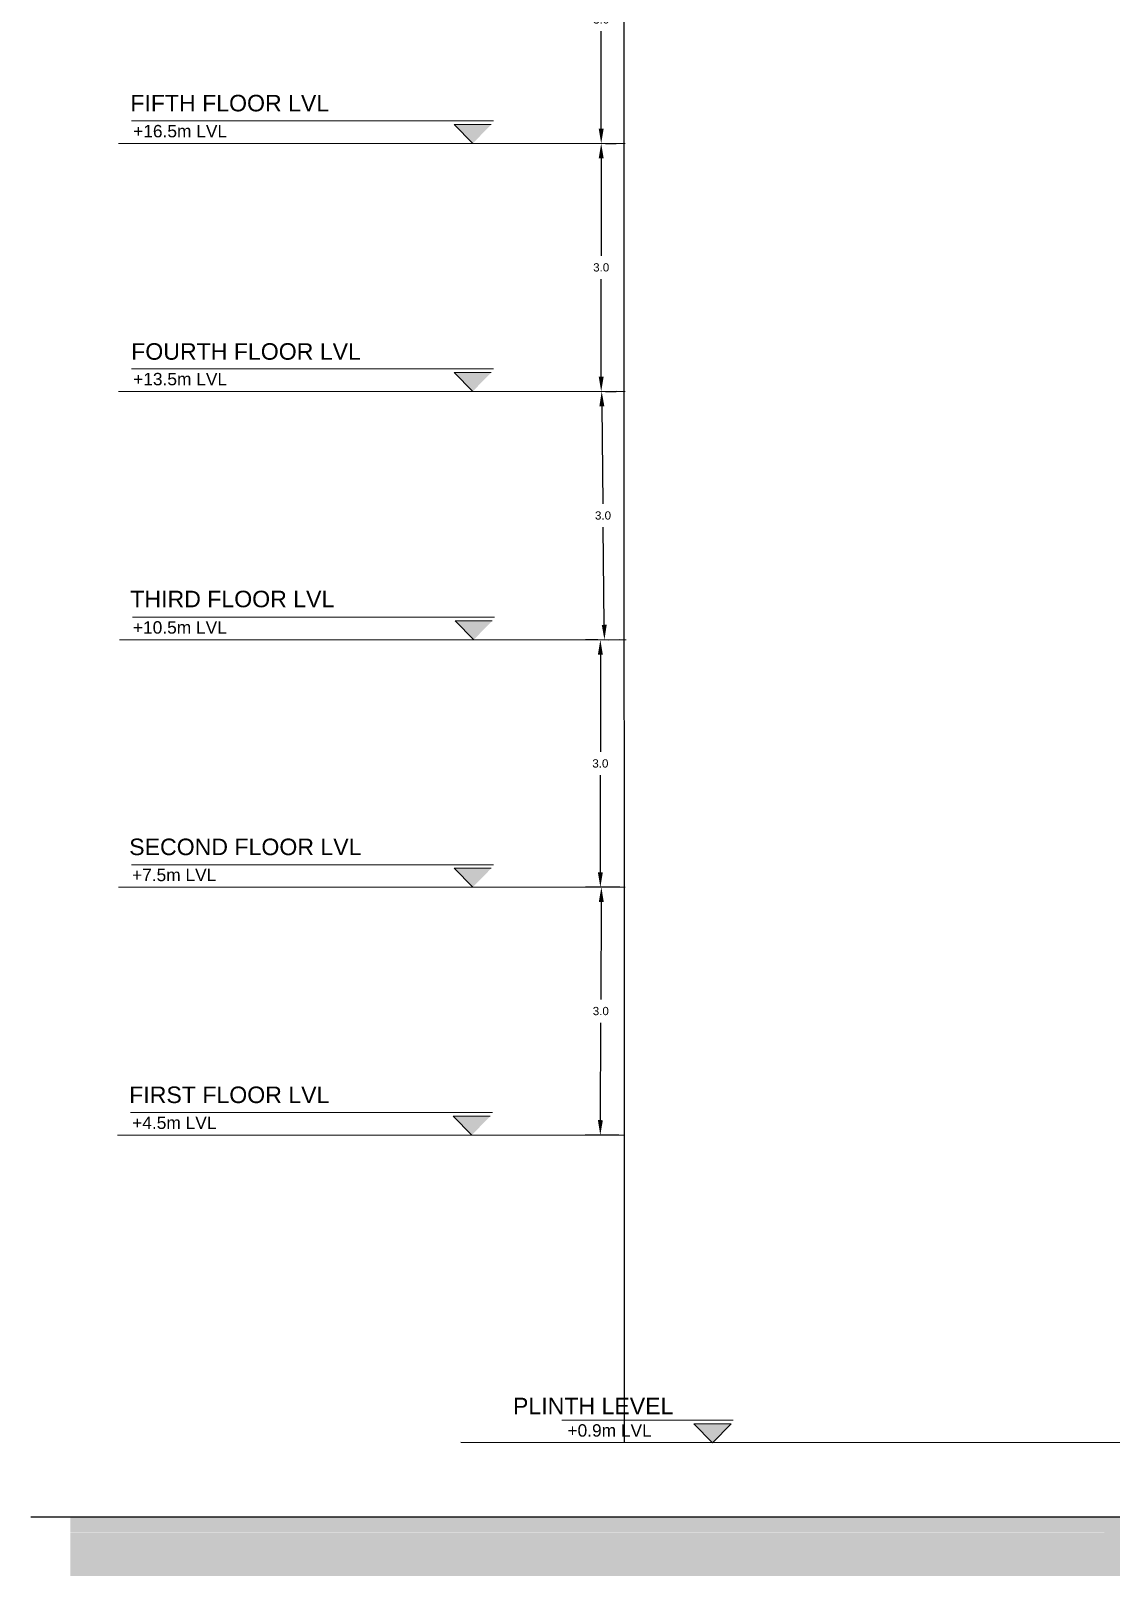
# Model space of a CAD drawing. Header units: metres. Extents: x 29392 to 32022, y 3934 to 33962.
# Drawn here: x 29736.59 to 29749.66, y 4057.06 to 4075.76 of the extents above; entities that cross this region are included whole.
import ezdxf

# ---------------------------------------------------------------- set-up
doc = ezdxf.new("R2010")
doc.units = ezdxf.units.M
doc.linetypes.add('DASHED', pattern=[19.05, 12.7, -6.35])
doc.linetypes.add('HIDDEN2', pattern=[4.7625, 3.175, -1.5875])
doc.layers.add('NAMES', color=252, linetype='Continuous', lineweight=15)
doc.styles.get("Standard").update_dxf_attribs({"font": 'arial.ttf'})
doc.dimstyles.get("Standard").update_dxf_attribs({"dimtxt": 0.1, "dimasz": 0.18, "dimexe": 0.18, "dimexo": 0.0625, "dimgap": 0.09, "dimtad": 0, "dimtih": 1, "dimtoh": 1, "dimdec": 1, "dimzin": 0, "dimdsep": 46, "dimtxsty": 'Standard', "dimcen": 0.09, "dimadec": 0, "dimazin": 0, "dimtfac": 1, "dimtdec": 1, "dimtofl": 0, "dimtmove": 0, "dimatfit": 3, "dimfxl": 1, "dimtolj": 1, "dimtzin": 0, "dimarcsym": 0})

# ---------------------------------------------------------------- blocks, each defined once
blk = doc.blocks.new('*D274')
at = {"color": 0, "lineweight": -2, "transparency": 16777216}
for p, q in [((29743.717, 4065.396), (29743.313, 4065.398)), ((29743.492, 4065.217), (29743.487, 4064.039)), ((29743.481, 4062.578), (29743.486, 4063.757)), ((29743.705, 4062.398), (29743.3, 4062.399))]:
    blk.add_line(p, q, dxfattribs=at)
at = {"color": 0, "transparency": 16777216}
for points in [[(29743.462, 4065.217), (29743.522, 4065.217), (29743.493, 4065.397)], [(29743.451, 4062.579), (29743.511, 4062.578), (29743.48, 4062.398)]]:
    blk.add_solid(points, dxfattribs=at)
at = {"layer": 'Defpoints', "color": 0, "transparency": 16777216}
for p in [(29743.493, 4065.397), (29743.78, 4065.396), (29743.767, 4062.397)]:
    blk.add_point(p, dxfattribs=at)
at = {"color": 0, "transparency": 16777216, "insert": (29743.486, 4063.898), "char_height": 0.1, "attachment_point": 5}
blk.add_mtext('\\A1;3.0', dxfattribs=at)
blk = doc.blocks.new('*D275')
at = {"color": 0, "lineweight": -2, "transparency": 16777216}
for p, q in [((29743.452, 4068.391), (29743.301, 4068.391)), ((29743.481, 4068.211), (29743.481, 4067.035)), ((29743.481, 4065.577), (29743.481, 4066.753)), ((29743.452, 4065.397), (29743.301, 4065.397))]:
    blk.add_line(p, q, dxfattribs=at)
at = {"color": 0, "transparency": 16777216}
for points in [[(29743.451, 4068.211), (29743.511, 4068.211), (29743.481, 4068.391)], [(29743.451, 4065.577), (29743.511, 4065.577), (29743.481, 4065.397)]]:
    blk.add_solid(points, dxfattribs=at)
at = {"layer": 'Defpoints', "color": 0, "transparency": 16777216}
for p in [(29743.481, 4068.391), (29743.515, 4068.391), (29743.515, 4065.397)]:
    blk.add_point(p, dxfattribs=at)
at = {"color": 0, "transparency": 16777216, "insert": (29743.481, 4066.894), "char_height": 0.1, "attachment_point": 5}
blk.add_mtext('\\A1;3.0', dxfattribs=at)
blk = doc.blocks.new('*D344')
at = {"color": 0, "lineweight": -2, "transparency": 16777216}
for p, q in [((29743.544, 4071.396), (29743.677, 4071.398)), ((29743.499, 4071.216), (29743.512, 4070.035)), ((29743.528, 4068.571), (29743.515, 4069.752)), ((29743.577, 4068.392), (29743.71, 4068.393))]:
    blk.add_line(p, q, dxfattribs=at)
at = {"color": 0, "transparency": 16777216}
for points in [[(29743.529, 4071.216), (29743.469, 4071.215), (29743.497, 4071.396)], [(29743.558, 4068.572), (29743.498, 4068.571), (29743.53, 4068.391)]]:
    blk.add_solid(points, dxfattribs=at)
at = {"layer": 'Defpoints', "color": 0, "transparency": 16777216}
for p in [(29743.481, 4071.396), (29743.497, 4071.396), (29743.515, 4068.391)]:
    blk.add_point(p, dxfattribs=at)
at = {"color": 0, "transparency": 16777216, "insert": (29743.513, 4069.894), "char_height": 0.1, "attachment_point": 5}
blk.add_mtext('\\A1;3.0', dxfattribs=at)
blk = doc.blocks.new('*D345')
at = {"color": 0, "lineweight": -2, "transparency": 16777216}
for p, q in [((29743.544, 4074.396), (29743.671, 4074.396)), ((29743.491, 4074.216), (29743.491, 4073.037)), ((29743.491, 4071.576), (29743.491, 4072.755)), ((29743.544, 4071.396), (29743.671, 4071.396))]:
    blk.add_line(p, q, dxfattribs=at)
at = {"color": 0, "transparency": 16777216}
for points in [[(29743.461, 4074.216), (29743.521, 4074.216), (29743.491, 4074.396)], [(29743.461, 4071.576), (29743.521, 4071.576), (29743.491, 4071.396)]]:
    blk.add_solid(points, dxfattribs=at)
at = {"layer": 'Defpoints', "color": 0, "transparency": 16777216}
for p in [(29743.481, 4074.396), (29743.491, 4074.396), (29743.481, 4071.396)]:
    blk.add_point(p, dxfattribs=at)
at = {"color": 0, "transparency": 16777216, "insert": (29743.491, 4072.896), "char_height": 0.1, "attachment_point": 5}
blk.add_mtext('\\A1;3.0', dxfattribs=at)
blk = doc.blocks.new('*D346')
at = {"color": 0, "lineweight": -2, "transparency": 16777216}
for p, q in [((29743.491, 4077.216), (29743.491, 4076.037)), ((29743.544, 4077.396), (29743.671, 4077.396)), ((29743.491, 4074.576), (29743.491, 4075.755)), ((29743.544, 4074.396), (29743.671, 4074.396))]:
    blk.add_line(p, q, dxfattribs=at)
at = {"color": 0, "transparency": 16777216}
for points in [[(29743.461, 4077.216), (29743.521, 4077.216), (29743.491, 4077.396)], [(29743.461, 4074.576), (29743.521, 4074.576), (29743.491, 4074.396)]]:
    blk.add_solid(points, dxfattribs=at)
at = {"layer": 'Defpoints', "color": 0, "transparency": 16777216}
for p in [(29743.481, 4077.396), (29743.491, 4077.396), (29743.481, 4074.396)]:
    blk.add_point(p, dxfattribs=at)
at = {"color": 0, "transparency": 16777216, "insert": (29743.491, 4075.896), "char_height": 0.1, "attachment_point": 5}
blk.add_mtext('\\A1;3.0', dxfattribs=at)

msp = doc.modelspace()

# ---------------------------------------------------------------- hatches: boundary and pattern name
at = {"layer": 'NAMES', "linetype": 'Continuous', "lineweight": 20, "ltscale": 2, "transparency": 16777216}
h = msp.add_hatch(color=7, dxfattribs=at)
h.dxf.hatch_style = 1
h.paths.add_polyline_path([(29742.162, 4074.626), (29741.937, 4074.396), (29741.713, 4074.626)])
h = msp.add_hatch(color=7, dxfattribs=at)
h.dxf.hatch_style = 1
h.paths.add_polyline_path([(29742.162, 4071.626), (29741.937, 4071.396), (29741.713, 4071.626)])
h = msp.add_hatch(color=7, dxfattribs=at)
h.dxf.hatch_style = 1
h.paths.add_polyline_path([(29742.174, 4068.621), (29741.949, 4068.391), (29741.725, 4068.621)])
h = msp.add_hatch(color=7, dxfattribs=at)
h.dxf.hatch_style = 1
h.paths.add_polyline_path([(29742.162, 4065.626), (29741.937, 4065.396), (29741.713, 4065.626)])
h = msp.add_hatch(color=7, dxfattribs=at)
h.dxf.hatch_style = 1
h.paths.add_polyline_path([(29742.15, 4062.628), (29741.925, 4062.397), (29741.701, 4062.628)])
h = msp.add_hatch(color=7, dxfattribs=at)
h.dxf.hatch_style = 1
h.paths.add_polyline_path([(29745.062, 4058.905), (29744.837, 4058.675), (29744.613, 4058.905)])
at = {"layer": 'NAMES', "transparency": 16777216}
h = msp.add_hatch(dxfattribs=at)
h.set_pattern_fill('ANGLE', color=256, scale=0.01)
h.set_pattern_definition([(0, (28612.921734, 4208.358385), (0, 0.06985), [0.0508, -0.01905]), (90, (28612.921734, 4208.358385), (-0.06985, 4e-18), [0.0508, -0.01905])])
h.paths.add_polyline_path([(29763.676, 4057.585), (29759.35, 4057.585), (29759.35, 4057.775), (29763.676, 4057.775)])
h.paths.add_polyline_path([(29759.12, 4057.585), (29753.12, 4057.585), (29753.12, 4057.775), (29759.12, 4057.775)])
h.paths.add_polyline_path([(29750.19, 4057.585), (29750.19, 4057.775), (29752.89, 4057.775), (29752.89, 4057.585)])
h.paths.add_polyline_path([(29750.181, 4057.774), (29750.181, 4057.585), (29737.071, 4057.589), (29737.071, 4057.775)])
h = msp.add_hatch(dxfattribs=at)
h.set_pattern_fill('EARTH', color=256, scale=0.02, angle=40)
h.set_pattern_definition([(40, (28612.92173, 4208.35839), (0.015653618, 0.178921671), [0.127, -0.127]), (40, (28612.89112, 4208.39487), (0.015653618, 0.178921671), [0.127, -0.127]), (40, (28612.86051, 4208.43135), (0.015653618, 0.178921671), [0.127, -0.127]), (130, (28612.86247, 4208.45372), (-0.178921671, 0.015653618), [0.127, -0.127]), (130, (28612.89895, 4208.48433), (-0.178921671, 0.015653618), [0.127, -0.127]), (130, (28612.93543, 4208.51494), (-0.178921671, 0.015653618), [0.127, -0.127])])
h.paths.add_polyline_path([(29759.35, 4057.585), (29763.676, 4057.585), (29763.676, 4057.062), (29759.35, 4057.062)])
h.paths.add_polyline_path([(29753.12, 4057.585), (29759.12, 4057.585), (29759.12, 4057.062), (29753.12, 4057.062)])
h.paths.add_polyline_path([(29747.56, 4057.062), (29747.56, 4057.585), (29752.89, 4057.585), (29752.89, 4057.062)])
h.paths.add_polyline_path([(29747.56, 4057.585), (29747.56, 4057.062), (29737.069, 4057.062), (29737.069, 4057.585)])

# ---------------------------------------------------------------- linework, layer by layer
at = {"transparency": 16777216}
for p, q in [((29743.766, 4099.596), (29743.767, 4058.675)), ((29750.18, 4058.675), (29741.792, 4058.677)), ((29765.764, 4057.775), (29736.593, 4057.775))]:
    msp.add_line(p, q, dxfattribs=at)
at = {"layer": 'NAMES', "color": 7, "linetype": 'Continuous', "lineweight": 20, "ltscale": 2, "transparency": 16777216}
for p, q in [((29740.124, 4074.669), (29737.809, 4074.669)), ((29742.187, 4074.669), (29737.809, 4074.669)), ((29741.937, 4074.396), (29741.713, 4074.626)), ((29742.162, 4074.626), (29741.713, 4074.626)), ((29742.187, 4071.669), (29737.809, 4071.669)), ((29741.937, 4071.396), (29741.713, 4071.626)), ((29742.162, 4071.626), (29741.713, 4071.626)), ((29740.136, 4068.665), (29737.821, 4068.665)), ((29742.199, 4068.665), (29737.821, 4068.665)), ((29741.949, 4068.391), (29741.725, 4068.621)), ((29742.174, 4068.621), (29741.725, 4068.621)), ((29740.124, 4065.669), (29737.809, 4065.669)), ((29742.187, 4065.669), (29737.809, 4065.669)), ((29741.937, 4065.396), (29741.713, 4065.626)), ((29742.162, 4065.626), (29741.713, 4065.626)), ((29740.112, 4062.671), (29737.797, 4062.671)), ((29742.175, 4062.671), (29737.797, 4062.671)), ((29741.925, 4062.397), (29741.701, 4062.628)), ((29742.15, 4062.628), (29741.701, 4062.628)), ((29745.087, 4058.948), (29743.013, 4058.948)), ((29744.837, 4058.675), (29744.613, 4058.905)), ((29745.062, 4058.905), (29744.613, 4058.905)), ((29744.837, 4058.675), (29745.062, 4058.905))]:
    msp.add_line(p, q, dxfattribs=at)
at = {"layer": 'NAMES', "color": 7, "linetype": 'HIDDEN2', "lineweight": 20, "ltscale": 25, "transparency": 16777216}
for p, q in [((29743.779, 4074.396), (29737.651, 4074.396)), ((29743.78, 4071.396), (29737.652, 4071.396)), ((29743.791, 4068.391), (29737.663, 4068.391)), ((29743.78, 4065.396), (29737.652, 4065.396)), ((29743.767, 4062.397), (29737.639, 4062.397))]:
    msp.add_line(p, q, dxfattribs=at)
at = {"layer": 'NAMES', "color": 7, "linetype": 'DASHED', "lineweight": 20, "ltscale": 25, "transparency": 16777216}
msp.add_line((29738.286, 4068.391), (29738.289, 4068.391), dxfattribs=at)

# ---------------------------------------------------------------- texts
at = {"layer": 'NAMES', "color": 7, "linetype": 'Continuous', "lineweight": 20, "ltscale": 2, "transparency": 16777216}
for s, height, p in [('FIFTH FLOOR LVL', 0.2, (29737.795, 4074.784)), ('+16.5m LVL', 0.15, (29737.83, 4074.47)), ('FOURTH FLOOR LVL', 0.2, (29737.806, 4071.779)), ('+13.5m LVL', 0.15, (29737.83, 4071.47)), ('THIRD FLOOR LVL', 0.2, (29737.795, 4068.784)), ('+10.5m LVL', 0.15, (29737.827, 4068.465)), ('SECOND FLOOR LVL ', 0.2, (29737.782, 4065.785)), ('+7.5m LVL', 0.15, (29737.816, 4065.47)), ('FIRST FLOOR LVL ', 0.2, (29737.782, 4062.785)), ('+4.5m LVL', 0.15, (29737.818, 4062.472)), ('PLINTH LEVEL', 0.2, (29742.424, 4059.02)), ('+0.9m LVL', 0.15, (29743.083, 4058.749))]:
    msp.add_text(s, height=height, dxfattribs=at).set_placement(p)

# ---------------------------------------------------------------- dimensions: what is measured, and where the dimension line sits
at = {"color": 251, "true_color": 0x636466}
for base, p1, p2, picture, middle in [((29743.491, 4077.396), (29743.481, 4074.396), (29743.481, 4077.396), '*D346', (29743.491, 4075.896)), ((29743.491, 4074.396), (29743.481, 4071.396), (29743.481, 4074.396), '*D345', (29743.491, 4072.896)), ((29743.481, 4068.391), (29743.515, 4065.397), (29743.515, 4068.391), '*D275', (29743.481, 4066.894))]:
    dim = msp.add_linear_dim(base=base, p1=p1, p2=p2, angle=90, dimstyle='Standard', dxfattribs=at)
    dim.commit()
    dim.dimension.update_dxf_attribs({"geometry": picture, "text_midpoint": middle})
for p1, p2, distance, picture, middle in [((29743.515, 4068.391), (29743.481, 4071.396), -0.015, '*D344', (29743.513, 4069.894)), ((29743.767, 4062.397), (29743.78, 4065.396), 0.287, '*D274', (29743.486, 4063.898))]:
    dim = msp.add_aligned_dim(p1=p1, p2=p2, distance=distance, dimstyle='Standard', dxfattribs=at)
    dim.commit()
    dim.dimension.update_dxf_attribs({"geometry": picture, "text_midpoint": middle})

doc.saveas('drawing.dxf')
